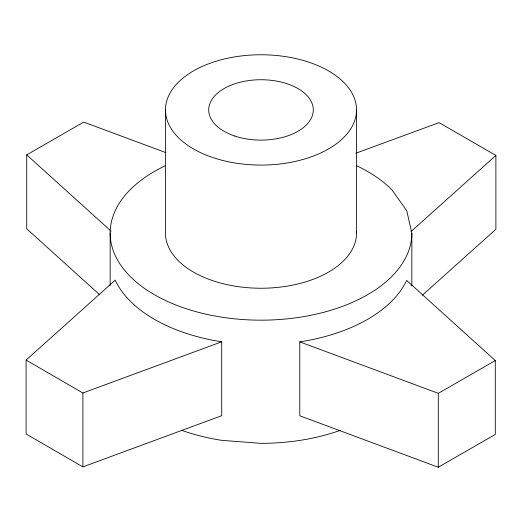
<?xml version="1.0" encoding="UTF-8"?>
<svg xmlns="http://www.w3.org/2000/svg" width="522" height="522" viewBox="0 0 522 522"><rect width="100%" height="100%" fill="white"/><g stroke="black" fill="none" stroke-linecap="round" stroke-linejoin="round"><path stroke-width="0.78" d="M26.1 360.076L115.225 280.112A150.845 87.089 0 0 0 221.706 341.799L221.706 415.701L82.887 466.877L26.1 433.978L26.1 360.076L82.887 392.981L221.706 341.799M411.003 231.579L495.887 155.425L439.093 122.644L355.958 153.187M422.539 295.08L495.9 229.256L495.887 155.425M99.682 294.754L26.72 228.786L26.72 154.884L83.709 122.102L165.898 152.633M299.785 341.877L438.291 393.334L495.28 360.552L406.638 280.405A150.845 87.089 0 0 1 299.785 341.877L299.785 415.78L438.291 467.236L495.28 434.448L495.28 360.552M26.72 154.884L111.14 231.213M411.845 285.906L411.845 233.236L406.775 210.744L391.768 189.675A150.845 87.089 0 0 0 356.735 165.787M438.291 393.334L438.291 467.236M356.533 110.018A95.533 55.156 0 0 1 213.087 157.637A95.533 55.156 0 0 1 213.374 62.105A95.533 55.156 0 0 1 356.533 110.018L356.533 233.184M165.467 109.822L165.467 232.988A95.533 55.156 0 0 0 262.214 288.235A95.533 55.156 0 0 0 356.5 231.592M110.155 232.936L110.155 285.599M82.887 392.981L82.887 466.877M411.845 233.236A150.845 87.089 0 0 1 196.598 311.836A150.845 87.089 0 0 1 164.939 165.937M340.2 430.369A150.845 87.089 0 0 1 260.739 443.341L221.706 440.333A150.845 87.089 0 0 1 181.349 430.206M234.776 136.04A52.291 30.191 0 0 0 313.291 109.972A52.291 30.191 0 0 0 234.933 83.748A52.291 30.191 0 0 0 234.776 136.04"/></g></svg>
